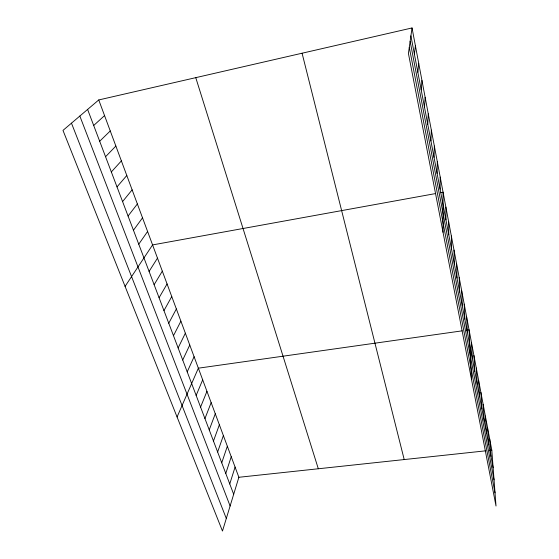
<?xml version="1.0" encoding="UTF-8"?>
<svg xmlns="http://www.w3.org/2000/svg" width="559" height="559" viewBox="0 0 559 559"><rect width="100%" height="100%" fill="white"/><g stroke="black" fill="none" stroke-linecap="round" stroke-linejoin="round"><path stroke-width="0.84" d="M443.035 232.278L443.063 192.205L440.59 192.659M440.108 189.208L440.212 177.098M437.103 173.43L437.306 161.712M434.043 157.352L434.343 146.053M430.926 140.98L431.331 130.107M427.754 124.287L428.264 113.861M424.512 107.279L425.133 97.322M421.213 89.936L421.954 80.468M417.846 72.258L418.705 63.293M414.415 54.23L415.4 45.789M412.032 27.95L408.419 53.433L496.015 506.021L491.808 450.17L412.032 27.95L98.747 99.949L62.985 130.394L222.475 531.05L238.868 477.281L98.747 99.949M229.756 483.954L235.08 467.079M225.773 473.459L231.237 456.731M221.734 462.817L227.338 446.229M217.633 452.007L223.376 435.573M213.468 441.03L219.366 424.756M209.241 429.892L215.285 413.786M204.943 418.579L211.148 402.641M200.583 407.085L206.949 391.335M196.153 395.416L202.686 379.847M177.07 416.986L198.354 368.185L462.202 330.837M187.216 371.868L194.092 356.698M182.709 360.003L189.76 345.036M178.132 347.943L185.357 333.192M173.486 335.693L180.892 321.159M168.755 323.249L176.358 308.952M163.962 310.601L171.753 296.543M159.077 297.751L167.071 283.944M154.123 284.692L162.32 271.143M149.085 271.415L157.491 258.132M125.076 286.376L152.579 244.919L435.636 193.554M138.751 244.192L147.59 231.489M133.454 230.231L142.524 217.835M128.06 216.033L137.367 203.951M122.582 201.596L132.127 189.843M117.006 186.902L126.795 175.491M111.332 171.955L121.38 160.894M105.553 156.737L115.867 146.053M99.677 141.252L110.256 130.953M93.695 125.489L104.554 115.587M466.499 330.229L469.078 329.866L471.51 379.421M238.868 477.281L485.848 450.813M489.251 450.442L491.808 450.17M71.475 123.169L226.304 518.493M79.839 116.048L230.112 506M87.602 109.438L233.683 494.289M195.762 77.652L318.309 468.763M302.077 53.224L404.206 459.561M410.131 41.359L494.051 479.915M409.286 47.333L495.029 492.912M410.914 35.839L493.136 467.764M489.698 438.983L490.97 456.403M487.546 427.614L488.776 444.866M485.366 416.071L486.54 433.134M483.151 404.346L484.276 421.213M480.901 392.425L481.97 409.097M478.609 380.316L479.622 396.785M476.289 368.011L477.239 384.257M473.92 355.503L474.815 371.525M471.516 342.793L472.348 358.571M466.667 317.114L467.366 332.388M464.215 304.145L464.85 319.168M461.727 290.966L462.286 305.717M459.198 277.564L459.68 292.029M456.619 263.939L457.031 278.109M453.999 250.083L454.334 263.939M451.337 235.989L451.588 249.524M448.625 221.643L448.793 234.85M445.872 207.054L445.949 219.911"/></g></svg>
